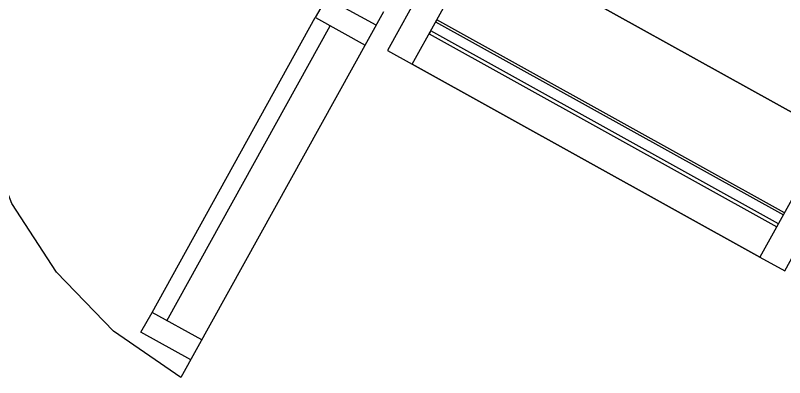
# Model space of a CAD drawing. Header units: metres. Extents: x 2.5 to 42.6, y 0.9 to 31.9.
# Drawn here: x 26.543 to 27.076, y 11.059 to 11.31 of the extents above; entities that cross this region are included whole.
import ezdxf

# ---------------------------------------------------------------- set-up
doc = ezdxf.new("R2010")
doc.units = ezdxf.units.M
doc.layers.add('PARETI_STRUTTURE', color=7, linetype='Continuous')

msp = doc.modelspace()

# ---------------------------------------------------------------- linework, layer by layer
at = {"layer": 'PARETI_STRUTTURE'}
for points in [[(26.65733, 11.05919), (26.61058, 11.09147), (26.57104, 11.13225), (26.54019, 11.17995), (26.51926, 11.23276), (26.50903, 11.28865), (26.50989, 11.34544), (26.52182, 11.40098), (26.54436, 11.45313), (26.51208, 11.40638), (26.4713, 11.36683), (26.4236, 11.336), (26.37079, 11.31505), (26.3149, 11.30483), (26.2581, 11.30569), (26.20255, 11.31762), (26.15042, 11.34016)], [(26.75823, 11.32244), (26.75059, 11.30866)], [(26.79267, 11.30335), (26.75823, 11.32244)], [(26.79782, 11.31265), (26.65734, 11.05919)], [(26.67179, 11.08527), (26.63735, 11.10435), (26.75059, 11.30866)], [(26.7506, 11.30866), (26.78504, 11.28958)], [(26.64769, 11.09863), (26.76092, 11.30293)], [(26.81778, 11.27638), (27.05885, 11.14276)], [(27.05885, 11.14276), (26.81778, 11.27637)], [(26.62972, 11.09058), (26.63736, 11.10436)], [(26.66416, 11.07149), (26.62971, 11.09058)]]:
    msp.add_lwpolyline(points, dxfattribs=at)
for points in [[(26.8655, 11.36247), (26.84828, 11.37201), (26.80056, 11.28591), (26.81778, 11.27637)], [(27.10657, 11.22886), (26.8655, 11.36247)], [(26.83477, 11.30702), (26.83401, 11.30565), (27.07508, 11.17204), (27.07584, 11.17341)], [(26.83057, 11.29945), (26.82943, 11.29738), (27.07049, 11.16377), (27.07164, 11.16584)], [(27.12378, 11.21931), (27.10656, 11.22885), (27.05884, 11.14276), (27.07606, 11.13321)]]:
    msp.add_lwpolyline(points, close=True, dxfattribs=at)

doc.saveas('drawing.dxf')
